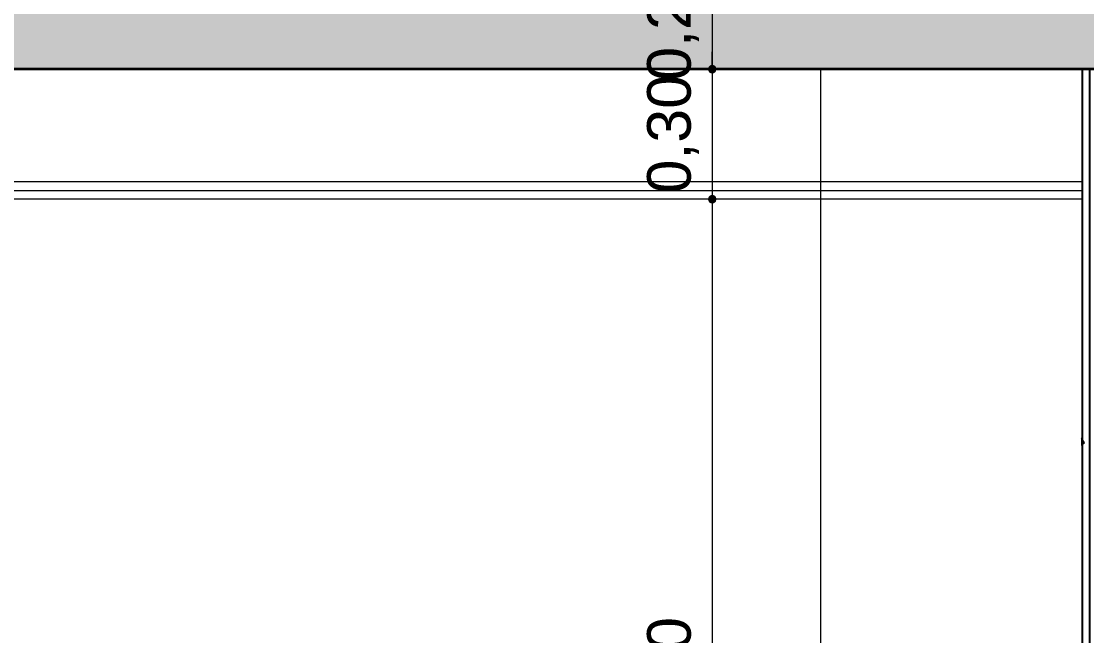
# Model space of a CAD drawing. Header units: metres. Extents: x 1838950 to 1842843, y 5171318 to 5174224.
# Drawn here: x 1841248.651 to 1841251.106, y 5171392.575 to 5171393.992 of the extents above; entities that cross this region are included whole.
import ezdxf

# ---------------------------------------------------------------- set-up
doc = ezdxf.new("R2010")
doc.units = ezdxf.units.M
doc.header["$LTSCALE"] = 0.0254
doc.header["$PDMODE"] = 1
doc.header["$PDSIZE"] = -2
doc.layers.get('0').update_dxf_attribs({"lineweight": 18})
doc.layers.get('DEFPOINTS').update_dxf_attribs({"lineweight": 18})
doc.layers.add('00 CHAZAL Coupe A.5', color=7, linetype='Continuous', lineweight=18)
doc.layers.add('00 CHAZAL INVISIBLE ARCHI', color=7, linetype='Continuous', lineweight=5)
doc.styles.add('Arial', font='arial.ttf')
doc.dimstyles.new('IS', dxfattribs={"dimtxt": 302.065972, "dimasz": 9.92187e-05, "dimexe": 2e-07, "dimexo": 1e-06, "dimgap": 3e-07, "dimtad": 1, "dimzin": 3, "dimtxsty": 'Arial', "dimblk": 'DOT', "dimblk1": 'DOT', "dimblk2": 'DOT', "dimcen": 0, "dimdle": 1e-06, "dimazin": 0, "dimtfac": 1, "dimtix": 1, "dimtmove": 0, "dimatfit": 0, "dimldrblk": 'DOT', "dimfxl": 1e-06, "dimfxlon": 1, "dimfrac": 2, "dimtolj": 1, "dimtzin": 3, "dimarcsym": 0})

# ---------------------------------------------------------------- blocks, each defined once
blk = doc.blocks.new('_DOT')
at = {"color": 0, "linetype": 'ByBlock', "lineweight": -2}
blk.add_line((-0.5, 0), (-1, 0), dxfattribs=at)
at = {"color": 0, "linetype": 'ByBlock', "const_width": 0.5}
blk.add_lwpolyline([(-0.25, 0, 1), (0.25, 0, 1)], format="xyb", close=True, dxfattribs=at)
blk = doc.blocks.new('*D597')
at = {"layer": '00 CHAZAL Coupe A.5', "color": 0, "linetype": 'Continuous', "lineweight": -2, "transparency": 16777216}
for p, q in [((1841250.2429, 5171394.1213), (1841250.2429, 5171394.1412)), ((1841250.2427, 5171394.1015), (1841250.2429, 5171394.1015)), ((1841250.2429, 5171394.1015), (1841250.2429, 5171393.8815)), ((1841250.2427, 5171393.8815), (1841250.2429, 5171393.8815)), ((1841250.2429, 5171393.8616), (1841250.2429, 5171393.8418))]:
    blk.add_line(p, q, dxfattribs=at)
at = {"layer": 'DEFPOINTS', "color": 0, "transparency": 16777216}
for p in [(1841249.0189, 5171394.1015), (1841248.9772, 5171393.8815), (1841250.2429, 5171393.8815)]:
    blk.add_point(p, dxfattribs=at)
at = {"layer": '00 CHAZAL Coupe A.5', "color": 0, "lineweight": -2, "transparency": 16777216, "xscale": 0.01984375, "yscale": 0.01984375, "zscale": 0.01984375}
for p, rotation in [((1841250.2429, 5171394.1015), 270), ((1841250.2429, 5171393.8815), 90)]:
    blk.add_blockref('_DOT', p, dxfattribs=dict(at, rotation=rotation))
at = {"layer": '00 CHAZAL Coupe A.5', "color": 0, "lineweight": 5, "transparency": 16777216, "insert": (1841250.1525, 5171393.9915), "char_height": 0.10051, "attachment_point": 5, "rotation": 90, "style": 'Arial'}
blk.add_mtext('\\A1;0,22', dxfattribs=at)
blk = doc.blocks.new('*D598')
at = {"layer": '00 CHAZAL Coupe A.5', "color": 0, "linetype": 'Continuous', "lineweight": -2, "transparency": 16777216}
for p, q in [((1841250.2429, 5171393.9013), (1841250.2429, 5171393.9212)), ((1841250.2427, 5171393.8815), (1841250.2429, 5171393.8815)), ((1841250.2429, 5171393.8815), (1841250.2429, 5171393.5817)), ((1841250.2427, 5171393.5817), (1841250.2429, 5171393.5817)), ((1841250.2429, 5171393.5619), (1841250.2429, 5171393.542))]:
    blk.add_line(p, q, dxfattribs=at)
at = {"layer": 'DEFPOINTS', "color": 0, "transparency": 16777216}
for p in [(1841248.9772, 5171393.8815), (1841248.7029, 5171393.5817), (1841250.2429, 5171393.5817)]:
    blk.add_point(p, dxfattribs=at)
at = {"layer": '00 CHAZAL Coupe A.5', "color": 0, "lineweight": -2, "transparency": 16777216, "xscale": 0.01984375, "yscale": 0.01984375, "zscale": 0.01984375}
for p, rotation in [((1841250.2429, 5171393.8815), 270), ((1841250.2429, 5171393.5817), 90)]:
    blk.add_blockref('_DOT', p, dxfattribs=dict(at, rotation=rotation))
at = {"layer": '00 CHAZAL Coupe A.5', "color": 0, "lineweight": 5, "transparency": 16777216, "insert": (1841250.1525, 5171393.7316), "char_height": 0.10051, "attachment_point": 5, "rotation": 90, "style": 'Arial'}
blk.add_mtext('\\A1;0,30', dxfattribs=at)
blk = doc.blocks.new('*D599')
at = {"layer": '00 CHAZAL Coupe A.5', "color": 0, "linetype": 'Continuous', "lineweight": -2, "transparency": 16777216}
for p, q in [((1841250.2427, 5171393.5817), (1841250.2429, 5171393.5817)), ((1841250.2429, 5171393.5619), (1841250.2429, 5171391.4015)), ((1841250.2427, 5171391.3817), (1841250.2429, 5171391.3817))]:
    blk.add_line(p, q, dxfattribs=at)
at = {"layer": 'DEFPOINTS', "color": 0, "transparency": 16777216}
for p in [(1841248.7029, 5171393.5817), (1841248.7029, 5171391.3817), (1841250.2429, 5171391.3817)]:
    blk.add_point(p, dxfattribs=at)
at = {"layer": '00 CHAZAL Coupe A.5', "color": 0, "lineweight": -2, "transparency": 16777216, "xscale": 0.01984375, "yscale": 0.01984375, "zscale": 0.01984375}
for p, rotation in [((1841250.2429, 5171393.5817), 90), ((1841250.2429, 5171391.3817), 270)]:
    blk.add_blockref('_DOT', p, dxfattribs=dict(at, rotation=rotation))
at = {"layer": '00 CHAZAL Coupe A.5', "color": 0, "lineweight": 5, "transparency": 16777216, "insert": (1841250.1525, 5171392.4817), "char_height": 0.10051, "attachment_point": 5, "rotation": 90, "style": 'Arial'}
blk.add_mtext('\\A1;2,20', dxfattribs=at)
blk = doc.blocks.new('Groupe-2016-1')
at = {"layer": '00 CHAZAL Coupe A.5', "color": 7, "linetype": 'Continuous', "lineweight": 5}
for base, p1, p2, picture, middle in [((1841250.2429, 5171393.8815), (1841249.0189, 5171394.1015), (1841248.9772, 5171393.8815), '*D597', (1841250.1525, 5171393.9915)), ((1841250.2429, 5171393.5817), (1841248.9772, 5171393.8815), (1841248.7029, 5171393.5817), '*D598', (1841250.1525, 5171393.7316)), ((1841250.2429, 5171391.3817), (1841248.7029, 5171393.5817), (1841248.7029, 5171391.3817), '*D599', (1841250.1525, 5171392.4817))]:
    dim = blk.add_linear_dim(base=base, p1=p1, p2=p2, angle=90, dimstyle='IS', override={"dimtxt": 0.100506, "dimasz": 0.019844, "dimexe": 4e-05, "dimgap": 0.03, "dimpost": '<>', "dimtxsty": 'Arial', "dimdle": 0.0002, "dimtmove": 2, "dimfxl": 0.0002}, dxfattribs=at)
    dim.commit()
    dim.dimension.update_dxf_attribs({"geometry": picture, "text_midpoint": middle})

msp = doc.modelspace()

# ---------------------------------------------------------------- hatches: boundary and pattern name
at = {"layer": '00 CHAZAL Coupe A.5', "linetype": 'Continuous', "lineweight": 0, "true_color": 0xaaaaaa}
h = msp.add_hatch(color=253, dxfattribs=at)
h.paths.add_polyline_path([(1841239.1099, 5171403.2439), (1841238.9499, 5171403.2439), (1841238.9499, 5171402.522), (1841224.6549, 5171402.522), (1841224.6549, 5171402.8722), (1841224.4749, 5171402.8722), (1841224.4749, 5171402.3262), (1841224.4753, 5171402.3262), (1841224.4753, 5171402.2722), (1841231.9236, 5171402.2722), (1841231.9236, 5171399.7325), (1841224.6553, 5171399.7325), (1841224.6553, 5171399.7322), (1841224.4753, 5171399.7322), (1841224.4753, 5171399.4822), (1841236.9879, 5171399.4822), (1841236.9879, 5171399.1129), (1841237.088, 5171399.1129), (1841237.088, 5171399.4822), (1841238.9303, 5171399.4822), (1841238.9303, 5171396.9425), (1841224.4753, 5171396.9425), (1841224.4753, 5171396.6924), (1841246.3779, 5171396.6924), (1841246.3779, 5171394.1015), (1841224.4753, 5171394.1015), (1841224.4753, 5171394.1014), (1841224.475, 5171394.1014), (1841224.475, 5171393.8514), (1841246.3779, 5171393.8514), (1841246.3779, 5171391.2612), (1841224.4753, 5171391.2612), (1841224.4753, 5171390.5112), (1841224.6553, 5171390.5657), (1841224.6553, 5171391.0317), (1841224.655, 5171391.0317), (1841224.655, 5171391.0617), (1841241.8826, 5171391.0617), (1841241.8826, 5171387.4772), (1841242.0826, 5171387.5343), (1841242.0826, 5171388.1704), (1841244.3829, 5171388.1704), (1841244.3829, 5171387.5928), (1841244.5758, 5171387.6477), (1841244.5758, 5171388.221), (1841251.1924, 5171388.221), (1841251.1924, 5171387.7397), (1841251.3529, 5171387.7877), (1841251.3529, 5171393.7041), (1841251.3532, 5171393.7041), (1841251.3532, 5171393.7364), (1841251.3524, 5171393.7364), (1841251.3524, 5171395.1234), (1841251.233, 5171395.1344), (1841251.233, 5171395.1634), (1841251.232, 5171395.1634), (1841251.232, 5171395.1656), (1841251.1924, 5171395.1656), (1841251.1924, 5171394.1015), (1841246.5578, 5171394.1015), (1841246.5578, 5171396.7225), (1841251.1924, 5171396.7225), (1841251.1924, 5171396.4894), (1841251.3524, 5171396.4894), (1841251.3524, 5171396.5307), (1841251.3529, 5171396.5307), (1841251.3529, 5171396.5567), (1841251.3524, 5171396.5567), (1841251.3524, 5171396.7225), (1841252.3408, 5171396.7225), (1841252.3408, 5171396.9289), (1841251.7205, 5171396.938), (1841251.7205, 5171396.9378), (1841251.3624, 5171396.9425), (1841251.3524, 5171396.9425), (1841251.3524, 5171397.0702), (1841251.3529, 5171397.0702), (1841251.3529, 5171397.2461), (1841251.3524, 5171397.2461), (1841251.3524, 5171397.2682), (1841251.3525, 5171397.2682), (1841251.3525, 5171397.4122), (1841251.3523, 5171397.4122), (1841251.3523, 5171397.4392), (1841251.1924, 5171397.4392), (1841251.1924, 5171396.9425), (1841245.1091, 5171396.9425), (1841245.0859, 5171396.9707), (1841245.0026, 5171397.1727), (1841244.92, 5171397.1734), (1841244.92, 5171397.1734), (1841244.9193, 5171397.1734), (1841244.9193, 5171396.9443), (1841244.9196, 5171396.9425), (1841239.1105, 5171396.9425), (1841239.1105, 5171399.2922), (1841239.1099, 5171399.2922), (1841239.1099, 5171399.5122), (1841244.863, 5171399.5122), (1841244.863, 5171399.5125), (1841244.9574, 5171399.5125), (1841244.9574, 5171399.4392), (1841245.1173, 5171399.4392), (1841245.1173, 5171399.4452), (1841245.1176, 5171399.4452), (1841245.1176, 5171399.5125), (1841246.106, 5171399.5125), (1841246.106, 5171399.7247), (1841245.4555, 5171399.7356), (1841245.455, 5171399.7343), (1841245.1176, 5171399.7399), (1841245.1176, 5171400.2325), (1841244.8176, 5171400.2325), (1841244.8176, 5171399.7325), (1841239.1099, 5171399.7325)])
h.paths.add_polyline_path([(1841244.3829, 5171391.0412), (1841244.3829, 5171388.4209), (1841242.0826, 5171388.4209), (1841242.0826, 5171391.0412)])
h.paths.add_polyline_path([(1841246.3779, 5171391.0412), (1841246.3779, 5171388.421), (1841244.5758, 5171388.421), (1841244.5758, 5171391.0412)])
h.paths.add_polyline_path([(1841251.1924, 5171391.0412), (1841251.1924, 5171390.9013), (1841251.1926, 5171390.9013), (1841251.1926, 5171390.8638), (1841251.1926, 5171390.8638), (1841251.1926, 5171388.421), (1841246.5578, 5171388.421), (1841246.5578, 5171391.0412)])
h.paths.add_polyline_path([(1841251.1924, 5171393.8815), (1841251.1924, 5171391.2612), (1841246.5579, 5171391.2612), (1841246.5579, 5171393.8815)])
h.paths.add_polyline_path([(1841244.92, 5171397.1734), (1841244.92, 5171397.1725), (1841244.9193, 5171397.1734)])
h.paths.add_polyline_path([(1841238.9303, 5171402.302), (1841238.9303, 5171399.7325), (1841238.5979, 5171399.7325), (1841232.1036, 5171399.7325), (1841232.1036, 5171402.3015), (1841238.8522, 5171402.302)])

# ---------------------------------------------------------------- linework, layer by layer
at = {"layer": '00 CHAZAL Coupe A.5', "color": 7, "linetype": 'Continuous', "lineweight": 13}
for p, q in [((1841250.4933, 5171391.3817), (1841250.4933, 5171393.8815)), ((1841251.0959, 5171393.6217), (1841247.2365, 5171393.6217))]:
    msp.add_line(p, q, dxfattribs=at)
at = {"layer": '00 CHAZAL Coupe A.5', "color": 7, "linetype": 'Continuous', "lineweight": 35, "flags": 128}
msp.add_lwpolyline([(1841246.5579, 5171391.2612), (1841251.1924, 5171391.2612), (1841251.1924, 5171393.8815), (1841246.5579, 5171393.8815)], close=True, dxfattribs=at)
at = {"layer": '00 CHAZAL Coupe A.5', "color": 7, "linetype": 'Continuous', "lineweight": 25, "flags": 128}
msp.add_lwpolyline([(1841251.1124, 5171391.2612), (1841251.0959, 5171391.2612), (1841251.0959, 5171393.8813), (1841251.1124, 5171393.8813)], close=True, dxfattribs=at)
at = {"layer": '00 CHAZAL Coupe A.5', "color": 7, "linetype": 'Continuous', "lineweight": 13, "flags": 128}
msp.add_lwpolyline([(1841251.0959, 5171393.5817), (1841247.2365, 5171393.5817), (1841247.2365, 5171393.6017), (1841251.0959, 5171393.6017)], close=True, dxfattribs=at)
at = {"layer": '00 CHAZAL Coupe A.5', "color": 8, "linetype": 'Continuous', "lineweight": 13, "true_color": 0x808080, "flags": 128}
msp.add_lwpolyline([(1841251.1003, 5171393.0196), (1841251.0933, 5171393.0318), (1841251.0933, 5171393.0142)], close=True, dxfattribs=at)

# ---------------------------------------------------------------- block references
at = {"layer": '00 CHAZAL INVISIBLE ARCHI', "color": 7, "transparency": 33554687}
msp.add_blockref('Groupe-2016-1', (0, 0), dxfattribs=at)

doc.saveas('drawing.dxf')
